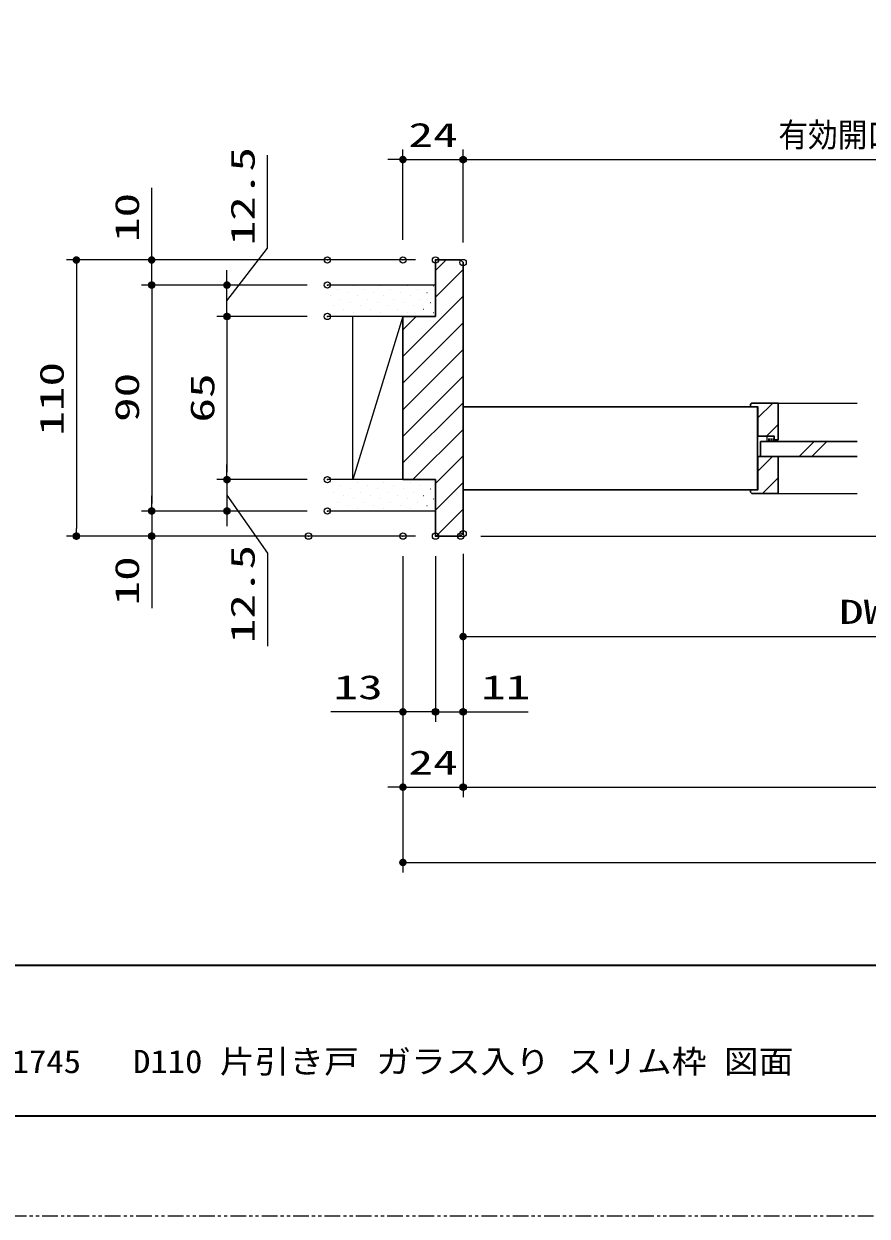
# Model space of a CAD drawing. Units: millimetres, scale not verified. Extents: x -1306 to 1306, y -607 to 607.
# Drawn here: x -689 to -353, y -594 to -119 of the extents above; entities that cross this region are included whole.
import ezdxf
from ezdxf.enums import TextEntityAlignment as Align

# ---------------------------------------------------------------- set-up
doc = ezdxf.new("R2010")
doc.units = ezdxf.units.MM
doc.header["$LTSCALE"] = 5
doc.header["$PDMODE"] = 32
doc.header["$PDSIZE"] = 2.5
doc.linetypes.add('USER1', pattern=[2.5, 1.25, -0.25, 0.25, -0.25, 0.25, -0.25])
doc.linetypes.add('USER2', pattern=[0.375, 0.25, -0.125])
for name, color, linetype, lineweight in [('0-1_線(黄)', 2, 'Continuous', 15), ('0-3_陰線', 4, 'USER1', 9), ('0-B_点線(水)', 6, 'USER2', 9), ('0-D_線(白)', 7, 'Continuous', 30), ('1-0_線(水)', 4, 'Continuous', 9), ('1-1_寸法線', 3, 'Continuous', 13), ('1-2_ハッチング', 6, 'Continuous', 9), ('1-4_DEFPOINTS', 7, 'Continuous', 5), ('1-5_0', 3, 'Continuous', 25), ('1-7_図面枠', 7, 'Continuous', 35)]:
    doc.layers.add(name, color=color, linetype=linetype, lineweight=lineweight)
doc.styles.add('ＭＳ ゴシック', font='')
doc.styles.get('ＭＳ ゴシック').set_extended_font_data('MS Gothic')

# ---------------------------------------------------------------- blocks, each defined once
blk = doc.blocks.new('_DOT')
at = {"layer": '1-5_0'}
blk.add_line((-2.5, 0), (-5, 0), dxfattribs=at)
for points in [[(0, 0), (-2.5, 0), (-2.48, 0.313)], [(0, 0), (-2.48, -0.313), (-2.5, 0)], [(0, 0), (-2.48, 0.313), (-2.421, 0.622)], [(0, 0), (-2.421, -0.622), (-2.48, -0.313)], [(0, 0), (-2.421, 0.622), (-2.324, 0.92)], [(0, 0), (-2.324, -0.92), (-2.421, -0.622)], [(0, 0), (-2.324, 0.92), (-2.191, 1.204)], [(0, 0), (-2.191, -1.204), (-2.324, -0.92)], [(0, 0), (-2.191, 1.204), (-2.023, 1.469)], [(0, 0), (-2.023, -1.469), (-2.191, -1.204)], [(0, 0), (-2.023, 1.469), (-1.822, 1.711)], [(0, 0), (-1.822, -1.711), (-2.023, -1.469)], [(0, 0), (-1.822, 1.711), (-1.594, 1.926)], [(0, 0), (-1.594, -1.926), (-1.822, -1.711)], [(0, 0), (-1.594, 1.926), (-1.34, 2.111)], [(0, 0), (-1.34, -2.111), (-1.594, -1.926)], [(0, 0), (-1.34, 2.111), (-1.064, 2.262)], [(0, 0), (-1.064, -2.262), (-1.34, -2.111)], [(0, 0), (-1.064, 2.262), (-0.773, 2.378)], [(0, 0), (-0.773, -2.378), (-1.064, -2.262)], [(0, 0), (-0.773, 2.378), (-0.468, 2.456)], [(0, 0), (-0.468, -2.456), (-0.773, -2.378)], [(0, 0), (-0.468, 2.456), (-0.157, 2.495)], [(0, 0), (-0.157, -2.495), (-0.468, -2.456)], [(0, 0), (-0.157, 2.495), (0.157, 2.495)], [(0, 0), (0.157, -2.495), (-0.157, -2.495)], [(0, 0), (0.157, 2.495), (0.468, 2.456)], [(0, 0), (0.468, 2.456), (0.773, 2.378)], [(0, 0), (0.773, 2.378), (1.064, 2.262)], [(0, 0), (1.064, 2.262), (1.34, 2.111)], [(0, 0), (1.34, 2.111), (1.594, 1.926)], [(0, 0), (1.594, 1.926), (1.822, 1.711)], [(0, 0), (1.822, 1.711), (2.023, 1.469)], [(0, 0), (2.023, 1.469), (2.191, 1.204)], [(0, 0), (2.191, 1.204), (2.324, 0.92)], [(0, 0), (2.324, 0.92), (2.421, 0.622)], [(0, 0), (2.421, 0.622), (2.48, 0.313)], [(0, 0), (2.48, 0.313), (2.5, 0)], [(0, 0), (0.468, -2.456), (0.157, -2.495)], [(0, 0), (0.773, -2.378), (0.468, -2.456)], [(0, 0), (1.064, -2.262), (0.773, -2.378)], [(0, 0), (1.34, -2.111), (1.064, -2.262)], [(0, 0), (1.594, -1.926), (1.34, -2.111)], [(0, 0), (1.822, -1.711), (1.594, -1.926)], [(0, 0), (2.023, -1.469), (1.822, -1.711)], [(0, 0), (2.191, -1.204), (2.023, -1.469)], [(0, 0), (2.324, -0.92), (2.191, -1.204)], [(0, 0), (2.421, -0.622), (2.324, -0.92)], [(0, 0), (2.48, -0.313), (2.421, -0.622)], [(0, 0), (2.5, 0), (2.48, -0.313)]]:
    blk.add_solid(points, dxfattribs=at)

msp = doc.modelspace()

# ---------------------------------------------------------------- linework, layer by layer
at = {"layer": '0-1_線(黄)'}
for p, q in [((-524.98, -223.112), (-568.09, -223.112)), ((-537.98, -235.612), (-568.09, -235.612)), ((-557.98, -300.612), (-557.98, -235.612)), ((-537.98, -235.612), (-557.98, -300.612)), ((-537.98, -300.612), (-568.09, -300.612)), ((-524.98, -313.112), (-568.09, -313.112))]:
    msp.add_line(p, q, dxfattribs=at)
at = {"layer": '0-3_陰線'}
msp.add_line((387.036, -594), (-1292.964, -594), dxfattribs=at)
at = {"layer": '0-B_点線(水)'}
for p, q in [((-392.833, -285.412), (-392.833, -283.312)), ((-392.208, -285.412), (-392.208, -283.312)), ((-391.583, -285.412), (-391.583, -283.312)), ((-390.958, -285.412), (-390.958, -283.312)), ((-390.333, -285.412), (-390.333, -283.312))]:
    msp.add_line(p, q, dxfattribs=at)
at = {"layer": '0-D_線(白)'}
for p, q in [((-524.98, -213.112), (-514.98, -213.112)), ((-524.98, -213.112), (-524.98, -235.612)), ((-514.98, -213.112), (-513.98, -214.112)), ((-537.98, -235.612), (-537.98, -300.612)), ((-537.98, -235.612), (-524.98, -235.612)), ((-537.98, -235.612), (-537.98, -300.612)), ((-537.98, -300.612), (-537.98, -235.612)), ((-537.98, -235.612), (-537.98, -300.612)), ((-398.983, -270.112), (-399.483, -270.612)), ((-399.483, -270.612), (-399.483, -271.612)), ((-513.98, -304.612), (-513.98, -271.612)), ((-396.733, -271.612), (-513.98, -271.612)), ((-396.733, -271.612), (-396.733, -304.612)), ((-395.483, -285.412), (-356.98, -285.412)), ((-537.98, -300.612), (-524.98, -300.612)), ((-524.98, -300.612), (-524.98, -323.112)), ((-396.733, -304.612), (-513.98, -304.612)), ((-399.483, -304.612), (-399.483, -305.612)), ((-398.983, -306.112), (-399.483, -305.612)), ((-513.98, -322.112), (-514.98, -323.112)), ((-524.98, -323.112), (-514.98, -323.112))]:
    msp.add_line(p, q, dxfattribs=at)
for points in [[(-513.98, -322.112), (-513.98, -270.612), (-513.98, -214.112)], [(-389.983, -284.812), (-388.483, -284.812), (-388.483, -270.112), (-398.983, -270.112)], [(-399.483, -271.612), (-396.483, -271.612), (-396.483, -283.312)], [(-389.983, -284.812), (-389.983, -283.312), (-396.483, -283.312)], [(-389.983, -284.812), (-389.983, -283.312), (-392.983, -283.312)], [(-395.483, -285.412), (-395.483, -291.412), (-356.98, -291.412)], [(-399.483, -304.612), (-396.483, -304.612), (-396.483, -291.412)], [(-398.983, -306.112), (-388.483, -306.112), (-388.483, -291.412), (-396.483, -291.412)]]:
    msp.add_lwpolyline(points, dxfattribs=at)
at = {"layer": '1-0_線(水)'}
for p, q in [((-388.483, -270.112), (-356.98, -270.112)), ((-392.983, -283.312), (-392.983, -285.412)), ((-389.983, -284.812), (-389.983, -285.412)), ((-380.093, -291.412), (-374.093, -285.412)), ((-375.093, -291.412), (-369.093, -285.412)), ((-388.483, -306.112), (-356.98, -306.112))]:
    msp.add_line(p, q, dxfattribs=at)
at = {"layer": '1-1_寸法線'}
for p, q in [((-537.98, -205.112), (-537.98, -169.112)), ((-513.98, -206.112), (-513.98, -169.112)), ((-513.98, -206.112), (-513.98, -169.112)), ((-540.98, -173.112), (-543.98, -173.112)), ((-537.98, -173.112), (-513.98, -173.112)), ((-510.98, -173.112), (-507.98, -173.112)), ((-510.98, -173.112), (-220.98, -173.112)), ((-638.09, -210.112), (-638.09, -184.35)), ((-576.09, -213.112), (-672.09, -213.112)), ((-532.98, -213.112), (-642.09, -213.112)), ((-638.09, -223.112), (-638.09, -213.112)), ((-668.09, -216.112), (-668.09, -320.112)), ((-608.09, -220.112), (-608.09, -217.112)), ((-576.09, -223.112), (-642.09, -223.112)), ((-576.09, -223.112), (-642.09, -223.112)), ((-576.09, -223.112), (-612.09, -223.112)), ((-608.09, -235.612), (-608.09, -223.112)), ((-608.09, -235.612), (-608.09, -223.112)), ((-638.09, -226.112), (-638.09, -310.112)), ((-638.09, -226.112), (-638.09, -229.112)), ((-576.09, -235.612), (-612.09, -235.612)), ((-576.09, -235.612), (-612.09, -235.612)), ((-608.09, -238.612), (-608.09, -297.612)), ((-608.09, -238.612), (-608.09, -241.612)), ((-608.09, -297.612), (-608.09, -294.612)), ((-576.09, -300.612), (-612.09, -300.612)), ((-576.09, -300.612), (-612.09, -300.612)), ((-608.09, -300.612), (-608.09, -313.112)), ((-608.09, -300.612), (-608.09, -313.112)), ((-638.09, -310.112), (-638.09, -307.112)), ((-576.09, -313.112), (-642.09, -313.112)), ((-576.09, -313.112), (-642.09, -313.112)), ((-638.09, -313.112), (-638.09, -323.112)), ((-576.09, -313.112), (-612.09, -313.112)), ((-608.09, -316.112), (-608.09, -319.112)), ((-583.584, -323.112), (-672.09, -323.112)), ((-532.98, -323.112), (-642.09, -323.112)), ((-638.09, -326.112), (-638.09, -351.874)), ((-506.98, -323.112), (-253.98, -323.112)), ((-537.98, -331.112), (-537.98, -427.112)), ((-537.98, -331.112), (-537.98, -457.112)), ((-537.98, -331.112), (-537.98, -397.112)), ((-524.98, -331.112), (-524.98, -397.112)), ((-524.98, -331.112), (-524.98, -397.112)), ((-513.98, -330.112), (-513.98, -427.112)), ((-513.98, -330.112), (-513.98, -367.112)), ((-513.98, -330.112), (-513.98, -427.112)), ((-513.98, -330.112), (-513.98, -397.112)), ((-510.98, -363.112), (-194.98, -363.112)), ((-540.98, -393.112), (-566.742, -393.112)), ((-524.98, -393.112), (-537.98, -393.112)), ((-527.98, -393.112), (-530.98, -393.112)), ((-524.98, -393.112), (-513.98, -393.112)), ((-521.98, -393.112), (-518.98, -393.112)), ((-510.98, -393.112), (-488.075, -393.112)), ((-540.98, -423.112), (-543.98, -423.112)), ((-537.98, -423.112), (-513.98, -423.112)), ((-510.98, -423.112), (-507.98, -423.112)), ((-510.98, -423.112), (101.02, -423.112)), ((-534.98, -453.112), (125.02, -453.112))]:
    msp.add_line(p, q, dxfattribs=at)
for points in [[(-608.09, -229.362), (-591.997, -208.448), (-591.997, -171.4)], [(-608.09, -306.862), (-591.997, -329.911), (-591.997, -366.958)]]:
    msp.add_lwpolyline(points, dxfattribs=at)
at = {"layer": '1-2_ハッチング'}
for p, q in [((-524.98, -217.338), (-520.754, -213.112)), ((-524.98, -227.945), (-513.98, -216.945)), ((-566.83, -227.369), (-566.78, -227.369)), ((-564.178, -224.717), (-564.128, -224.717)), ((-560.201, -226.043), (-560.151, -226.043)), ((-557.549, -223.391), (-557.499, -223.391)), ((-556.223, -227.369), (-556.173, -227.369)), ((-553.572, -224.717), (-553.522, -224.717)), ((-549.594, -226.043), (-549.544, -226.043)), ((-546.942, -223.391), (-546.892, -223.391)), ((-545.617, -227.369), (-545.567, -227.369)), ((-542.965, -224.717), (-542.915, -224.717)), ((-538.988, -226.043), (-538.938, -226.043)), ((-537.98, -251.552), (-513.98, -227.552)), ((-536.336, -223.391), (-536.286, -223.391)), ((-535.01, -227.369), (-534.96, -227.369)), ((-532.358, -224.717), (-532.308, -224.717)), ((-528.381, -226.043), (-528.331, -226.043)), ((-525.729, -223.391), (-525.679, -223.391)), ((-565.504, -231.346), (-565.454, -231.346)), ((-562.852, -228.694), (-562.802, -228.694)), ((-561.527, -232.672), (-561.477, -232.672)), ((-558.875, -230.02), (-558.825, -230.02)), ((-554.897, -231.346), (-554.847, -231.346)), ((-552.246, -228.694), (-552.196, -228.694)), ((-550.92, -232.672), (-550.87, -232.672)), ((-548.268, -230.02), (-548.218, -230.02)), ((-544.291, -231.346), (-544.241, -231.346)), ((-541.639, -228.694), (-541.589, -228.694)), ((-540.313, -232.672), (-540.263, -232.672)), ((-537.662, -230.02), (-537.612, -230.02)), ((-533.684, -231.346), (-533.634, -231.346)), ((-531.033, -228.694), (-530.983, -228.694)), ((-529.707, -232.672), (-529.657, -232.672)), ((-527.055, -230.02), (-527.005, -230.02)), ((-564.178, -235.323), (-564.128, -235.323)), ((-557.549, -233.998), (-557.499, -233.998)), ((-553.572, -235.323), (-553.522, -235.323)), ((-546.942, -233.998), (-546.892, -233.998)), ((-542.965, -235.323), (-542.915, -235.323)), ((-537.98, -240.945), (-532.647, -235.612)), ((-536.336, -233.998), (-536.286, -233.998)), ((-532.358, -235.323), (-532.308, -235.323)), ((-525.729, -233.998), (-525.679, -233.998)), ((-537.98, -262.158), (-513.98, -238.158)), ((-537.98, -272.765), (-513.98, -248.765)), ((-537.98, -283.371), (-513.98, -259.371)), ((-537.98, -293.978), (-513.98, -269.978)), ((-396.483, -276.034), (-390.561, -270.112)), ((-393.155, -283.312), (-388.483, -278.641)), ((-534.008, -300.612), (-513.98, -280.585)), ((-524.98, -302.191), (-513.98, -291.191)), ((-396.483, -297.248), (-390.648, -291.412)), ((-566.83, -301.615), (-566.78, -301.615)), ((-562.852, -302.941), (-562.802, -302.941)), ((-556.223, -301.615), (-556.173, -301.615)), ((-552.246, -302.941), (-552.196, -302.941)), ((-545.617, -301.615), (-545.567, -301.615)), ((-541.639, -302.941), (-541.589, -302.941)), ((-535.01, -301.615), (-534.96, -301.615)), ((-531.033, -302.941), (-530.983, -302.941)), ((-524.98, -312.798), (-513.98, -301.798)), ((-394.741, -306.112), (-388.483, -299.854)), ((-565.504, -305.592), (-565.454, -305.592)), ((-561.527, -306.918), (-561.477, -306.918)), ((-558.875, -304.266), (-558.825, -304.266)), ((-557.549, -308.244), (-557.499, -308.244)), ((-554.897, -305.592), (-554.847, -305.592)), ((-550.92, -306.918), (-550.87, -306.918)), ((-548.268, -304.266), (-548.218, -304.266)), ((-546.942, -308.244), (-546.892, -308.244)), ((-544.291, -305.592), (-544.241, -305.592)), ((-540.313, -306.918), (-540.263, -306.918)), ((-537.662, -304.266), (-537.612, -304.266)), ((-536.336, -308.244), (-536.286, -308.244)), ((-533.684, -305.592), (-533.634, -305.592)), ((-529.707, -306.918), (-529.657, -306.918)), ((-527.055, -304.266), (-527.005, -304.266)), ((-525.729, -308.244), (-525.679, -308.244)), ((-566.83, -312.221), (-566.78, -312.221)), ((-564.178, -309.57), (-564.128, -309.57)), ((-560.201, -310.896), (-560.151, -310.896)), ((-556.223, -312.221), (-556.173, -312.221)), ((-553.572, -309.57), (-553.522, -309.57)), ((-549.594, -310.896), (-549.544, -310.896)), ((-545.617, -312.221), (-545.567, -312.221)), ((-542.965, -309.57), (-542.915, -309.57)), ((-538.988, -310.896), (-538.938, -310.896)), ((-535.01, -312.221), (-534.96, -312.221)), ((-532.358, -309.57), (-532.308, -309.57)), ((-528.381, -310.896), (-528.331, -310.896)), ((-524.688, -323.112), (-513.98, -312.404))]:
    msp.add_line(p, q, dxfattribs=at)
at = {"layer": '1-4_DEFPOINTS'}
for p in [(-513.98, -173.112), (-568.09, -213.112), (-537.98, -213.112), (-524.98, -213.112), (-513.98, -214.112), (-638.09, -223.112), (-568.09, -223.112), (-608.09, -235.612), (-568.09, -235.612), (-608.09, -300.612), (-568.09, -300.612), (-638.09, -313.112), (-608.09, -313.112), (-568.09, -313.112), (-668.09, -323.112), (-638.09, -323.112), (-575.584, -323.112), (-537.98, -323.112), (-524.98, -323.112), (-524.98, -323.112), (-514.98, -323.112), (-513.98, -322.112), (-524.98, -393.112), (-513.98, -393.112), (-513.98, -423.112)]:
    msp.add_point(p, dxfattribs=at)
at = {"layer": '1-7_図面枠'}
msp.add_line((-1252.964, -494), (347.036, -494), dxfattribs=at)
msp.add_lwpolyline([(-1252.964, -554), (347.036, -554), (347.036, 554), (-1252.964, 554)], close=True, dxfattribs=at)

# ---------------------------------------------------------------- block references
at = {"layer": '1-1_寸法線', "xscale": 0.6, "yscale": 0.6}
for p in [(-537.98, -173.112), (-537.98, -393.112), (-524.98, -393.112), (-537.98, -423.112)]:
    msp.add_blockref('_DOT', p, dxfattribs=at)
for p, rotation in [((-513.98, -173.112), 180), ((-513.98, -173.112), 180), ((-668.09, -213.112), 90), ((-638.09, -213.112), 270), ((-638.09, -223.112), 90), ((-638.09, -223.112), 90), ((-608.09, -223.112), 270), ((-608.09, -235.612), 90), ((-608.09, -235.612), 90), ((-608.09, -300.612), 270), ((-608.09, -300.612), 270), ((-638.09, -313.112), 270), ((-638.09, -313.112), 270), ((-608.09, -313.112), 90), ((-668.09, -323.112), 270), ((-638.09, -323.112), 90), ((-513.98, -363.112), 180), ((-524.98, -393.112), 180), ((-513.98, -393.112), 180), ((-513.98, -423.112), 180), ((-513.98, -423.112), 180), ((-537.98, -453.112), 180)]:
    msp.add_blockref('_DOT', p, dxfattribs=dict(at, rotation=rotation))

# ---------------------------------------------------------------- texts
at = {"layer": '1-1_寸法線', "style": 'ＭＳ ゴシック'}
for s, height, width, p in [('24', 9.604, 1.5, (-535.742, -170.963)), ('有効開口', 9.621, 0.9, (-388.344, -170.963)), ('DW', 9.604, 1.5, (-364.17, -360.963)), ('13', 9.604, 1.5, (-565.599, -390.963)), ('11', 9.604, 1.5, (-506.837, -390.963)), ('24', 9.604, 1.5, (-535.742, -420.963))]:
    msp.add_text(s, height=height, dxfattribs=dict(at, width=width)).set_placement(p, align=Align.BOTTOM_LEFT)
at = {"layer": '1-1_寸法線', "style": 'ＭＳ ゴシック', "width": 1.5}
for s, p in [('12.5', (-594.147, -207.305)), ('10', (-640.24, -205.969)), ('110', (-670.24, -283.112)), ('90', (-640.24, -277.636)), ('65', (-610.24, -277.874)), ('10', (-640.24, -350.731)), ('12.5', (-594.147, -365.816))]:
    msp.add_text(s, height=9.604, rotation=90, dxfattribs=at).set_placement(p, align=Align.BOTTOM_LEFT)
at = {"layer": '1-7_図面枠', "style": 'ＭＳ ゴシック', "width": 1.1}
msp.add_text('ノッポ H2100・2400 W1645・1745   D110 片引き戸 ガラス入り スリム枠 図面', height=9.236, dxfattribs=at).set_placement((-873.76, -539.776), align=Align.BOTTOM_LEFT)

doc.saveas('drawing.dxf')
